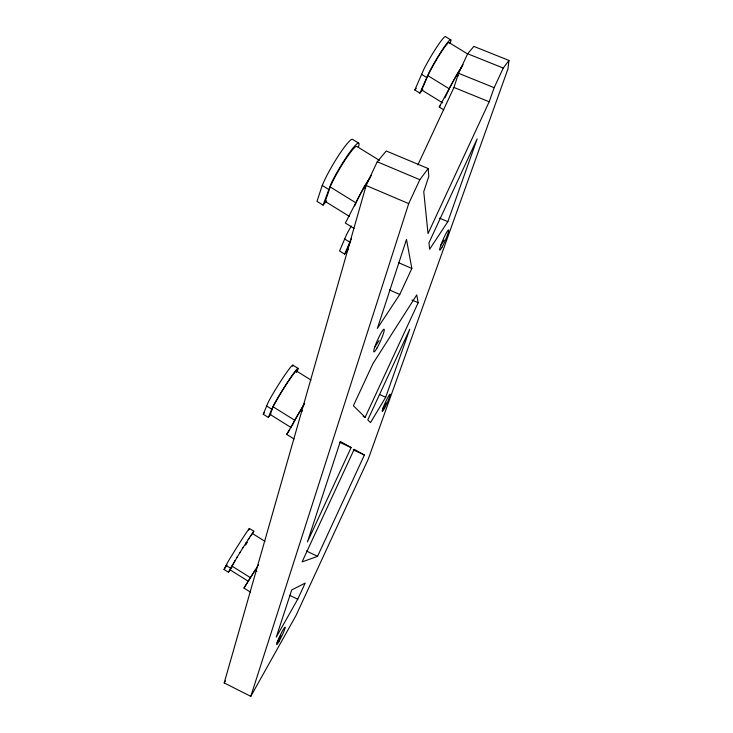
<?xml version="1.0" encoding="UTF-8"?>
<svg xmlns="http://www.w3.org/2000/svg" width="733" height="733" viewBox="0 0 733 733"><rect width="100%" height="100%" fill="white"/><g stroke="black" fill="none" stroke-linecap="round" stroke-linejoin="round"><path stroke-width="1.1" d="M508.959 60.436L507.942 68.975L368.177 459.289L295.912 615.702L250.787 696.35L224.206 682.918L366.134 185.495L377.229 161.764L386.264 150.98L428.164 168.544L428.805 176.341L423.756 191.698L428.026 233.58L489.177 101.777L494.152 87.685L503.259 68.059L508.959 60.436L473.839 46.39L467.654 53.775L458.565 73.291L453.947 87.447L417.892 164.861M250.787 696.35L408.702 203.609L419.826 179.713L428.164 168.544M358.639 143.118L352.445 139.297A31.336 4.013 -59.4 0 0 340.882 152.043A31.336 4.013 -59.4 0 0 324.829 179.64L322.227 185.44L316.986 201.373L323.061 205.13L326.726 200.879M323.061 205.13L331.105 183.516A31.345 3.812 -59.3 0 1 351.098 150.476A31.345 3.812 -59.3 0 1 358.309 147.425M379.437 160.371L356.742 146.362A27.625 3.363 -59.3 0 0 344.794 160.472A27.625 3.363 -59.3 0 0 330.207 186.952L325.232 201.447L349.339 216.372M385.677 397.259L409.756 329.236L367.792 419.908L370.531 422.602L385.677 397.259L379.557 394.482M447.836 221.668L477.137 138.913L428.961 242.797L429.62 249.257L447.836 221.668L439.598 218.168M270.917 413.861L268.351 417.434L263.239 414.246L268.287 402.041A25.957 1.823 -58 0 1 284.89 374.966A25.957 1.823 -58 0 1 292.724 366.39M268.351 417.434L273.546 405.331A25.957 1.677 -58 0 1 291.734 375.974A25.957 1.677 -58 0 1 296.718 372.162M296.269 372.034A22.879 1.484 -58 0 0 287.968 381.939A22.879 1.484 -58 0 0 273.162 406.815L270.147 414.466L291.267 427.651M354.717 205.881L355.917 202.858A27.643 2.639 -59.1 0 1 370.577 176.91M351.299 225.993A26.04 2.3 -58.8 0 0 346.718 234.267L339.553 250.979L344.638 254.131L348.038 249.751M344.638 254.131L351.492 238.417M350.658 241.038L346.48 251.08L347.836 249.33M422.831 89.683L419.862 93.118L414.805 90.003L424.022 68.92A26.791 2.685 -59.9 0 1 437.83 45.51A26.791 2.685 -59.9 0 1 445.746 36.787L450.887 39.949M419.862 93.118L429.226 72.118A26.791 2.547 -59.8 0 1 445.6 45.08A26.791 2.547 -59.8 0 1 449.989 43.577M467.572 53.93L449.256 42.697A23.612 2.245 -59.8 0 0 440.872 52.694A23.612 2.245 -59.8 0 0 427.87 75.655L421.732 89.994L442.622 102.84M297.717 599.255L305.185 583.092L291.716 589.937L276.259 637.124L297.717 599.255L289.654 595.324M317.554 556.347L364.383 455.037L354.186 449.302L302.069 561.918L317.554 556.347L306.458 551.014M399.769 294.474L411.845 268.443L406.494 239.471L377.358 328.421L399.769 294.474L389.452 289.947M351.125 447.57L307.42 541.962L340.332 441.486L351.125 447.57L339.745 442.301M365.144 417.297L418.186 302.729L416.738 294.904L372.914 363.66L353.398 405.743L365.144 417.297L363.073 416.353M232.004 566.792L228.458 572.253L224.041 569.477L227.432 562.761A22.705 0.559 -57.8 0 1 243.063 537.628A22.705 0.559 -57.8 0 1 248.643 530.078M444.968 97.81L449.201 88.766A23.621 1.759 -59.4 0 1 462.129 66.364M292.137 425.809L294.73 420.275A22.888 0.953 -58 0 1 304.488 403.727M228.458 572.253L237.465 556.668M258.538 564.657L248.23 581.232L229.997 569.77L235.064 560.58M371.31 175.379L363.779 187.373L345.371 223.052L354.002 228.403M253.059 532.845L253.81 531.223L249.348 528.429M443.777 109.84L439.223 107.036L456.769 74.674L463.045 64.651M277.101 642.667L280.977 635.777M294.043 438.985L286.667 434.385L304.699 403.269M224.206 682.918L225.37 680.957M382.947 408.299L386.209 402.811M245.592 545.105L247.342 542.255M236.851 557.538L240.167 552.297M250.466 592.136L243.979 588.058L255.047 570.265L256.944 571.456M243.979 588.058L248.157 581.351M239.938 552.572L243.145 547.45M242.999 547.798L246.27 542.548M245.738 543.483L249.064 538.205M229.997 569.77L231.839 566.93M374.71 347.24L379.025 340.579M440.881 245.143L444.18 240.058M224.041 569.477L227.01 564.941M248.203 539.653L253.81 531.223M250.219 536.593L252.399 533.487L264.979 541.375M286.667 434.385L289.883 429.666M263.239 414.246L264.531 412.459M439.223 107.036L440.625 105.295M414.805 90.003L416.307 88.299M467.654 53.775L503.259 68.059M458.565 73.291L494.152 87.685M453.947 87.447L489.177 101.777M377.229 161.764L419.826 179.713M366.134 185.495L408.702 203.609M398.422 262.616L411.845 268.443M411.955 299.999L418.186 302.729M353.269 449.888L364.383 455.037M456.769 74.674L458.638 75.82M427.87 75.655L449.201 88.766M421.393 74.253L426.569 77.432M363.779 187.373L365.639 188.518M330.207 186.952L355.917 202.858M322.227 185.44L328.466 189.297M344.446 238.839L349.65 242.064M292.934 365.181L298.102 368.397M296.471 370.999L311.012 380.06M300.612 409.82L302.5 411.002M273.162 406.815L294.73 420.275M266.381 405.825L271.622 409.096M231.857 566.013L250.429 577.686M225.966 565.345L230.474 568.176M279.172 641.146A9.611 0.87 -64.3 0 0 285.192 627.21A9.611 0.87 -64.3 0 0 278.531 639.002A9.611 0.87 -64.3 0 0 279.172 641.146M377.101 347.873A12.415 1.548 -65.9 0 0 384.211 329.392A12.415 1.548 -65.9 0 0 375.717 344.437A12.415 1.548 -65.9 0 0 377.101 347.873M384.697 407.942A9.502 0.916 -65.5 0 0 390.185 394.207A9.502 0.916 -65.5 0 0 383.726 406.265A9.502 0.916 -65.5 0 0 384.697 407.942M441.972 247.241A10.995 1.173 -66.5 0 0 448.688 230.318A10.995 1.173 -66.5 0 0 441.852 242.559A10.995 1.173 -66.5 0 0 441.972 247.241"/></g></svg>
